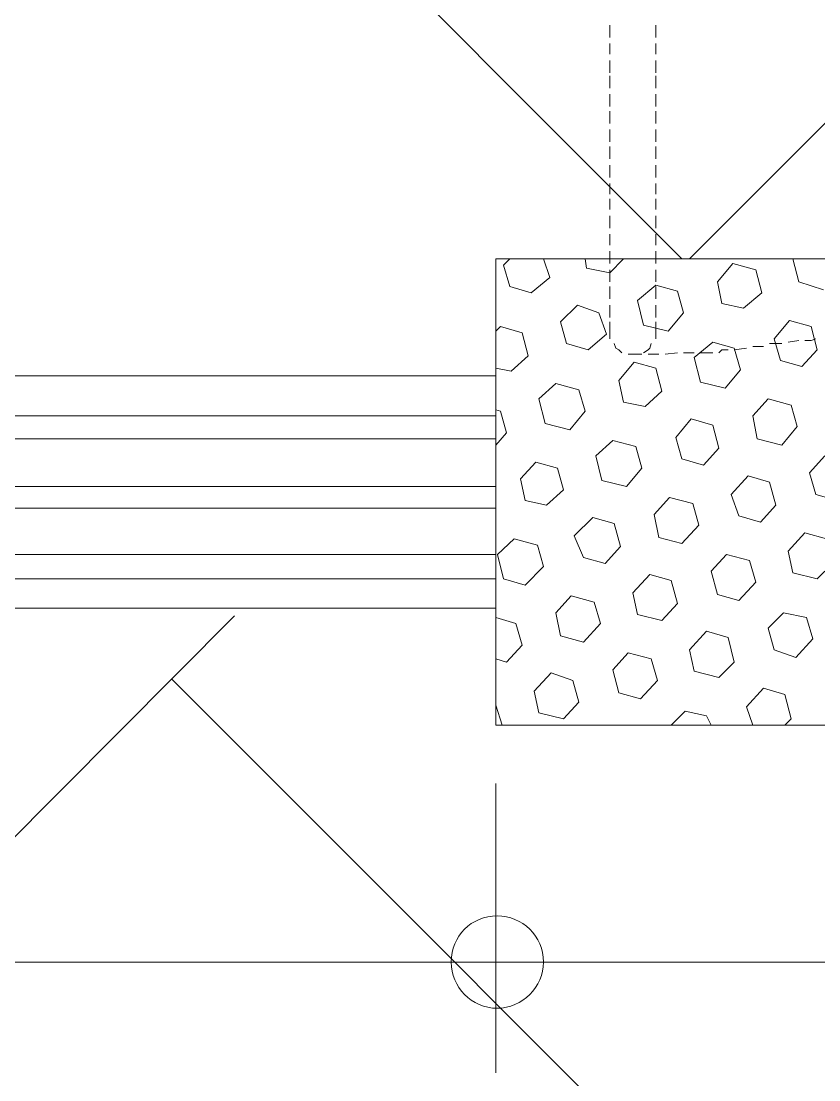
# Model space of a CAD drawing. Header units: millimetres. Extents: x 2928 to 3112, y 1220 to 1280.
# Drawn here: x 2954.259 to 2955.123, y 1238.289 to 1239.436 of the extents above; entities that cross this region are included whole.
import ezdxf

# ---------------------------------------------------------------- set-up
doc = ezdxf.new("R2010")
doc.units = ezdxf.units.MM

msp = doc.modelspace()

# ---------------------------------------------------------------- linework, layer by layer
at = {"color": 9, "linetype": 'Continuous', "lineweight": 13, "true_color": 0xbababa}
for points in [[(2954.97485, 1239.17859), (2954.09317, 1240.06027), (2954.09317, 1240.06027)], [(2954.98318, 1239.17859), (2955.86153, 1240.05694), (2955.86153, 1240.05694)], [(2954.78151, 1239.17192), (2954.78818, 1239.17859), (2954.78818, 1239.17859)], [(2954.83151, 1239.15859), (2954.82484, 1239.17859), (2954.82484, 1239.17859)], [(2954.87151, 1239.16859), (2954.86984, 1239.17859), (2954.86984, 1239.17859)], [(2954.89651, 1239.16359), (2954.91151, 1239.17859), (2954.91151, 1239.17859)], [(2955.09485, 1239.17859), (2955.09818, 1239.17859), (2955.09818, 1239.17859)], [(2955.10151, 1239.15359), (2955.09485, 1239.17859), (2955.09485, 1239.17859)], [(2954.78818, 1239.14859), (2954.78151, 1239.17192), (2954.78151, 1239.17192)], [(2954.89651, 1239.16359), (2954.87151, 1239.16859), (2954.87151, 1239.16859)], [(2955.01318, 1239.15359), (2955.02985, 1239.17359), (2955.02985, 1239.17359)], [(2955.05485, 1239.16692), (2955.02985, 1239.17359), (2955.02985, 1239.17359)], [(2955.06151, 1239.14192), (2955.05485, 1239.16692), (2955.05485, 1239.16692)], [(2954.81151, 1239.14192), (2954.83151, 1239.15859), (2954.83151, 1239.15859)], [(2955.01818, 1239.13026), (2955.01318, 1239.15359), (2955.01318, 1239.15359)], [(2955.12818, 1239.14526), (2955.10151, 1239.15359), (2955.10151, 1239.15359)], [(2954.81151, 1239.14192), (2954.78818, 1239.14859), (2954.78818, 1239.14859)], [(2954.92651, 1239.13359), (2954.94651, 1239.15026), (2954.94651, 1239.15026)], [(2954.96985, 1239.14359), (2954.94651, 1239.15026), (2954.94651, 1239.15026)], [(2954.97651, 1239.12026), (2954.96985, 1239.14359), (2954.96985, 1239.14359)], [(2955.04151, 1239.12526), (2955.06151, 1239.14192), (2955.06151, 1239.14192)], [(2954.93318, 1239.10692), (2954.92651, 1239.13359), (2954.92651, 1239.13359)], [(2955.04151, 1239.12526), (2955.01818, 1239.13026), (2955.01818, 1239.13026)], [(2954.84318, 1239.11026), (2954.86151, 1239.12859), (2954.86151, 1239.12859)], [(2954.88484, 1239.12026), (2954.86151, 1239.12859), (2954.86151, 1239.12859)], [(2954.89318, 1239.09692), (2954.88484, 1239.12026), (2954.88484, 1239.12026)], [(2954.95985, 1239.10026), (2954.97651, 1239.12026), (2954.97651, 1239.12026)], [(2954.84984, 1239.08692), (2954.84318, 1239.11026), (2954.84318, 1239.11026)], [(2954.95985, 1239.10026), (2954.93318, 1239.10692), (2954.93318, 1239.10692)], [(2955.07485, 1239.09192), (2955.09151, 1239.11192), (2955.09151, 1239.11192)], [(2955.11485, 1239.10526), (2955.09151, 1239.11192), (2955.09151, 1239.11192)], [(2954.77318, 1239.10026), (2954.77818, 1239.10526), (2954.77818, 1239.10526)], [(2954.80151, 1239.09859), (2954.77818, 1239.10526), (2954.77818, 1239.10526)], [(2954.80818, 1239.07359), (2954.80151, 1239.09859), (2954.80151, 1239.09859)], [(2954.87318, 1239.08026), (2954.89318, 1239.09692), (2954.89318, 1239.09692)], [(2955.12151, 1239.08026), (2955.11485, 1239.10526), (2955.11485, 1239.10526)], [(2954.87318, 1239.08026), (2954.84984, 1239.08692), (2954.84984, 1239.08692)], [(2954.98818, 1239.07192), (2955.00818, 1239.08859), (2955.00818, 1239.08859)], [(2955.03151, 1239.08192), (2955.00818, 1239.08859), (2955.00818, 1239.08859)], [(2955.08151, 1239.06859), (2955.07485, 1239.09192), (2955.07485, 1239.09192)], [(2954.78984, 1239.05692), (2954.80818, 1239.07359), (2954.80818, 1239.07359)], [(2954.99485, 1239.04526), (2954.98818, 1239.07192), (2954.98818, 1239.07192)], [(2955.03818, 1239.05859), (2955.03151, 1239.08192), (2955.03151, 1239.08192)], [(2955.10485, 1239.06192), (2955.12151, 1239.08026), (2955.12151, 1239.08026)], [(2954.78984, 1239.05692), (2954.77318, 1239.06026), (2954.77318, 1239.06026)], [(2954.90651, 1239.04692), (2954.92318, 1239.06692), (2954.92318, 1239.06692)], [(2954.94651, 1239.06026), (2954.92318, 1239.06692), (2954.92318, 1239.06692)], [(2954.95318, 1239.03526), (2954.94651, 1239.06026), (2954.94651, 1239.06026)], [(2955.10485, 1239.06192), (2955.08151, 1239.06859), (2955.08151, 1239.06859)], [(2955.02151, 1239.03859), (2955.03818, 1239.05859), (2955.03818, 1239.05859)], [(2954.81984, 1239.02692), (2954.83818, 1239.04359), (2954.83818, 1239.04359)], [(2954.86318, 1239.03692), (2954.83818, 1239.04359), (2954.83818, 1239.04359)], [(2954.86984, 1239.01359), (2954.86318, 1239.03692), (2954.86318, 1239.03692)], [(2954.91151, 1239.02359), (2954.90651, 1239.04692), (2954.90651, 1239.04692)], [(2955.02151, 1239.03859), (2954.99485, 1239.04526), (2954.99485, 1239.04526)], [(2954.82651, 1239.00026), (2954.81984, 1239.02692), (2954.81984, 1239.02692)], [(2954.93485, 1239.01859), (2954.95318, 1239.03526), (2954.95318, 1239.03526)], [(2955.05151, 1239.00859), (2955.06818, 1239.02692), (2955.06818, 1239.02692)], [(2955.09318, 1239.02026), (2955.06818, 1239.02692), (2955.06818, 1239.02692)], [(2954.77818, 1239.01359), (2954.77318, 1239.01526), (2954.77318, 1239.01526)], [(2954.93485, 1239.01859), (2954.91151, 1239.02359), (2954.91151, 1239.02359)], [(2955.09985, 1238.99692), (2955.09318, 1239.02026), (2955.09318, 1239.02026)], [(2939.49296, 1239.00859), (2954.77318, 1239.00859), (2954.77318, 1239.00859)], [(2954.78484, 1238.99026), (2954.77818, 1239.01359), (2954.77818, 1239.01359)], [(2954.85318, 1238.99359), (2954.86984, 1239.01359), (2954.86984, 1239.01359)], [(2954.96818, 1238.98526), (2954.98485, 1239.00526), (2954.98485, 1239.00526)], [(2955.00818, 1238.99859), (2954.98485, 1239.00526), (2954.98485, 1239.00526)], [(2955.05651, 1238.98359), (2955.05151, 1239.00859), (2955.05151, 1239.00859)], [(2954.85318, 1238.99359), (2954.82651, 1239.00026), (2954.82651, 1239.00026)], [(2955.01485, 1238.97359), (2955.00818, 1238.99859), (2955.00818, 1238.99859)], [(2955.08318, 1238.97692), (2955.09985, 1238.99692), (2955.09985, 1238.99692)], [(2939.49296, 1238.98359), (2954.77318, 1238.98359), (2954.77318, 1238.98359)], [(2954.77318, 1238.97692), (2954.78484, 1238.99026), (2954.78484, 1238.99026)], [(2954.88151, 1238.96526), (2954.89984, 1238.98192), (2954.89984, 1238.98192)], [(2954.92484, 1238.97526), (2954.89984, 1238.98192), (2954.89984, 1238.98192)], [(2954.97485, 1238.96192), (2954.96818, 1238.98526), (2954.96818, 1238.98526)], [(2955.08318, 1238.97692), (2955.05651, 1238.98359), (2955.05651, 1238.98359)], [(2954.93151, 1238.95192), (2954.92484, 1238.97526), (2954.92484, 1238.97526)], [(2954.99818, 1238.95525), (2955.01485, 1238.97359), (2955.01485, 1238.97359)], [(2954.79984, 1238.94025), (2954.81651, 1238.95859), (2954.81651, 1238.95859)], [(2954.83984, 1238.95192), (2954.81651, 1238.95859), (2954.81651, 1238.95859)], [(2954.88818, 1238.93859), (2954.88151, 1238.96526), (2954.88151, 1238.96526)], [(2954.99818, 1238.95525), (2954.97485, 1238.96192), (2954.97485, 1238.96192)], [(2955.11318, 1238.94692), (2955.12985, 1238.96526), (2955.12985, 1238.96526)], [(2954.84651, 1238.92859), (2954.83984, 1238.95192), (2954.83984, 1238.95192)], [(2954.91484, 1238.93192), (2954.93151, 1238.95192), (2954.93151, 1238.95192)], [(2955.11985, 1238.92359), (2955.11318, 1238.94692), (2955.11318, 1238.94692)], [(2954.80484, 1238.91692), (2954.79984, 1238.94025), (2954.79984, 1238.94025)], [(2954.91484, 1238.93192), (2954.88818, 1238.93859), (2954.88818, 1238.93859)], [(2955.02818, 1238.92359), (2955.04651, 1238.94359), (2955.04651, 1238.94359)], [(2955.06985, 1238.93692), (2955.04651, 1238.94359), (2955.04651, 1238.94359)], [(2955.07651, 1238.91192), (2955.06985, 1238.93692), (2955.06985, 1238.93692)], [(2939.49296, 1238.93192), (2954.77318, 1238.93192), (2954.77318, 1238.93192)], [(2954.82818, 1238.91192), (2954.84651, 1238.92859), (2954.84651, 1238.92859)], [(2955.03651, 1238.90025), (2955.02818, 1238.92359), (2955.02818, 1238.92359)], [(2955.14318, 1238.91692), (2955.11985, 1238.92359), (2955.11985, 1238.92359)], [(2954.82818, 1238.91192), (2954.80484, 1238.91692), (2954.80484, 1238.91692)], [(2954.94485, 1238.90192), (2954.96151, 1238.92025), (2954.96151, 1238.92025)], [(2954.98651, 1238.91359), (2954.96151, 1238.92025), (2954.96151, 1238.92025)], [(2954.99318, 1238.89025), (2954.98651, 1238.91359), (2954.98651, 1238.91359)], [(2955.05985, 1238.89359), (2955.07651, 1238.91192), (2955.07651, 1238.91192)], [(2939.49296, 1238.90859), (2954.77318, 1238.90859), (2954.77318, 1238.90859)], [(2954.94985, 1238.87692), (2954.94485, 1238.90192), (2954.94485, 1238.90192)], [(2955.05985, 1238.89359), (2955.03651, 1238.90025), (2955.03651, 1238.90025)], [(2954.85818, 1238.87859), (2954.87818, 1238.89859), (2954.87818, 1238.89859)], [(2954.90151, 1238.89192), (2954.87818, 1238.89859), (2954.87818, 1238.89859)], [(2954.90818, 1238.86692), (2954.90151, 1238.89192), (2954.90151, 1238.89192)], [(2954.97485, 1238.87025), (2954.99318, 1238.89025), (2954.99318, 1238.89025)], [(2954.86818, 1238.85525), (2954.85818, 1238.87859), (2954.85818, 1238.87859)], [(2954.97485, 1238.87025), (2954.94985, 1238.87692), (2954.94985, 1238.87692)], [(2955.08985, 1238.86192), (2955.10818, 1238.88192), (2955.10818, 1238.88192)], [(2955.13151, 1238.87525), (2955.10818, 1238.88192), (2955.10818, 1238.88192)], [(2954.77484, 1238.85859), (2954.79318, 1238.87525), (2954.79318, 1238.87525)], [(2954.81818, 1238.86859), (2954.79318, 1238.87525), (2954.79318, 1238.87525)], [(2954.82484, 1238.84525), (2954.81818, 1238.86859), (2954.81818, 1238.86859)], [(2954.89151, 1238.84859), (2954.90818, 1238.86692), (2954.90818, 1238.86692)], [(2939.49296, 1238.85859), (2954.77318, 1238.85859), (2954.77318, 1238.85859)], [(2954.78151, 1238.83192), (2954.77484, 1238.85859), (2954.77484, 1238.85859)], [(2954.89151, 1238.84859), (2954.86818, 1238.85525), (2954.86818, 1238.85525)], [(2955.00651, 1238.84025), (2955.02318, 1238.85859), (2955.02318, 1238.85859)], [(2955.04818, 1238.85192), (2955.02318, 1238.85859), (2955.02318, 1238.85859)], [(2955.09485, 1238.83859), (2955.08985, 1238.86192), (2955.08985, 1238.86192)], [(2954.80484, 1238.82525), (2954.82484, 1238.84525), (2954.82484, 1238.84525)], [(2955.05485, 1238.82859), (2955.04818, 1238.85192), (2955.04818, 1238.85192)], [(2955.12151, 1238.83192), (2955.13818, 1238.84859), (2955.13818, 1238.84859)], [(2939.49296, 1238.83192), (2954.77318, 1238.83192), (2954.77318, 1238.83192)], [(2954.80484, 1238.82525), (2954.78151, 1238.83192), (2954.78151, 1238.83192)], [(2954.92151, 1238.81692), (2954.93985, 1238.83692), (2954.93985, 1238.83692)], [(2954.96318, 1238.83025), (2954.93985, 1238.83692), (2954.93985, 1238.83692)], [(2955.01318, 1238.81525), (2955.00651, 1238.84025), (2955.00651, 1238.84025)], [(2955.12151, 1238.83192), (2955.09485, 1238.83859), (2955.09485, 1238.83859)], [(2954.96985, 1238.80525), (2954.96318, 1238.83025), (2954.96318, 1238.83025)], [(2955.03651, 1238.80859), (2955.05485, 1238.82859), (2955.05485, 1238.82859)], [(2954.83818, 1238.79525), (2954.85484, 1238.81359), (2954.85484, 1238.81359)], [(2954.87984, 1238.80692), (2954.85484, 1238.81359), (2954.85484, 1238.81359)], [(2954.92651, 1238.79359), (2954.92151, 1238.81692), (2954.92151, 1238.81692)], [(2955.03651, 1238.80859), (2955.01318, 1238.81525), (2955.01318, 1238.81525)], [(2954.88651, 1238.78359), (2954.87984, 1238.80692), (2954.87984, 1238.80692)], [(2954.95318, 1238.78692), (2954.96985, 1238.80525), (2954.96985, 1238.80525)], [(2953.73483, 1238.03358), (2954.48984, 1238.79192), (2954.48984, 1238.79192)], [(2954.79484, 1238.78359), (2954.77318, 1238.79025), (2954.77318, 1238.79025)], [(2954.84318, 1238.77025), (2954.83818, 1238.79525), (2954.83818, 1238.79525)], [(2954.95318, 1238.78692), (2954.92651, 1238.79359), (2954.92651, 1238.79359)], [(2955.06818, 1238.77859), (2955.08485, 1238.79525), (2955.08485, 1238.79525)], [(2955.10985, 1238.79025), (2955.08485, 1238.79525), (2955.08485, 1238.79525)], [(2955.11651, 1238.76692), (2955.10985, 1238.79025), (2955.10985, 1238.79025)], [(2954.80151, 1238.76025), (2954.79484, 1238.78359), (2954.79484, 1238.78359)], [(2954.86818, 1238.76359), (2954.88651, 1238.78359), (2954.88651, 1238.78359)], [(2954.98318, 1238.75525), (2955.00151, 1238.77525), (2955.00151, 1238.77525)], [(2955.02485, 1238.76859), (2955.00151, 1238.77525), (2955.00151, 1238.77525)], [(2955.07485, 1238.75525), (2955.06818, 1238.77859), (2955.06818, 1238.77859)], [(2954.86818, 1238.76359), (2954.84318, 1238.77025), (2954.84318, 1238.77025)], [(2955.03151, 1238.74192), (2955.02485, 1238.76859), (2955.02485, 1238.76859)], [(2955.09818, 1238.74692), (2955.11651, 1238.76692), (2955.11651, 1238.76692)], [(2954.78484, 1238.74192), (2954.80151, 1238.76025), (2954.80151, 1238.76025)], [(2954.89984, 1238.73359), (2954.91651, 1238.75192), (2954.91651, 1238.75192)], [(2954.94151, 1238.74525), (2954.91651, 1238.75192), (2954.91651, 1238.75192)], [(2954.98818, 1238.73192), (2954.98318, 1238.75525), (2954.98318, 1238.75525)], [(2955.09818, 1238.74692), (2955.07485, 1238.75525), (2955.07485, 1238.75525)], [(2954.78484, 1238.74192), (2954.77318, 1238.74525), (2954.77318, 1238.74525)], [(2954.94818, 1238.72192), (2954.94151, 1238.74525), (2954.94151, 1238.74525)], [(2955.01485, 1238.72525), (2955.03151, 1238.74192), (2955.03151, 1238.74192)], [(2954.81484, 1238.71025), (2954.83318, 1238.73025), (2954.83318, 1238.73025)], [(2954.85651, 1238.72192), (2954.83318, 1238.73025), (2954.83318, 1238.73025)], [(2954.90651, 1238.70858), (2954.89984, 1238.73359), (2954.89984, 1238.73359)], [(2955.01485, 1238.72525), (2954.98818, 1238.73192), (2954.98818, 1238.73192)], [(2955.74652, 1237.39857), (2954.4215, 1238.72358), (2954.4215, 1238.72358)], [(2954.86318, 1238.69858), (2954.85651, 1238.72192), (2954.85651, 1238.72192)], [(2954.92985, 1238.70192), (2954.94818, 1238.72192), (2954.94818, 1238.72192)], [(2954.81984, 1238.68692), (2954.81484, 1238.71025), (2954.81484, 1238.71025)], [(2954.92985, 1238.70192), (2954.90651, 1238.70858), (2954.90651, 1238.70858)], [(2955.04485, 1238.69358), (2955.06318, 1238.71358), (2955.06318, 1238.71358)], [(2955.08651, 1238.70692), (2955.06318, 1238.71358), (2955.06318, 1238.71358)], [(2955.09318, 1238.68025), (2955.08651, 1238.70692), (2955.08651, 1238.70692)], [(2954.77984, 1238.67358), (2954.77318, 1238.69525), (2954.77318, 1238.69525)], [(2954.84651, 1238.68025), (2954.86318, 1238.69858), (2954.86318, 1238.69858)], [(2955.05151, 1238.67358), (2955.04485, 1238.69358), (2955.04485, 1238.69358)], [(2954.84651, 1238.68025), (2954.81984, 1238.68692), (2954.81984, 1238.68692)], [(2954.96318, 1238.67358), (2954.97818, 1238.68858), (2954.97818, 1238.68858)], [(2955.00151, 1238.68358), (2954.97818, 1238.68858), (2954.97818, 1238.68858)], [(2955.00651, 1238.67358), (2955.00151, 1238.68358), (2955.00151, 1238.68358)], [(2954.77818, 1238.67358), (2954.77984, 1238.67358), (2954.77984, 1238.67358)], [(2955.08651, 1238.67358), (2955.09318, 1238.68025), (2955.09318, 1238.68025)]]:
    msp.add_lwpolyline(points, dxfattribs=at)
at = {"color": 7, "linetype": 'Continuous', "lineweight": 5, "true_color": 0x000007}
for points in [[(2954.89651, 1239.43193), (2954.89651, 1239.41859), (2954.89651, 1239.41859)], [(2954.94651, 1239.41859), (2954.94651, 1239.43193), (2954.94651, 1239.43193)], [(2954.89651, 1239.41193), (2954.89651, 1239.40026), (2954.89651, 1239.40026)], [(2954.94651, 1239.40026), (2954.94651, 1239.41193), (2954.94651, 1239.41193)], [(2954.89651, 1239.39359), (2954.89651, 1239.38026), (2954.89651, 1239.38026)], [(2954.94651, 1239.38026), (2954.94651, 1239.39359), (2954.94651, 1239.39359)], [(2954.89651, 1239.37693), (2954.89651, 1239.36359), (2954.89651, 1239.36359)], [(2954.94651, 1239.36359), (2954.94651, 1239.37693), (2954.94651, 1239.37693)], [(2954.89651, 1239.35693), (2954.89651, 1239.34359), (2954.89651, 1239.34359)], [(2954.94651, 1239.34359), (2954.94651, 1239.35693), (2954.94651, 1239.35693)], [(2954.89651, 1239.33859), (2954.89651, 1239.32526), (2954.89651, 1239.32526)], [(2954.94651, 1239.32526), (2954.94651, 1239.33859), (2954.94651, 1239.33859)], [(2954.89651, 1239.31859), (2954.89651, 1239.30526), (2954.89651, 1239.30526)], [(2954.94651, 1239.30526), (2954.94651, 1239.31859), (2954.94651, 1239.31859)], [(2954.89651, 1239.30026), (2954.89651, 1239.28693), (2954.89651, 1239.28693)], [(2954.94651, 1239.28693), (2954.94651, 1239.30026), (2954.94651, 1239.30026)], [(2954.89651, 1239.28026), (2954.89651, 1239.26693), (2954.89651, 1239.26693)], [(2954.94651, 1239.26693), (2954.94651, 1239.28026), (2954.94651, 1239.28026)], [(2954.89651, 1239.26026), (2954.89651, 1239.24859), (2954.89651, 1239.24859)], [(2954.94651, 1239.24859), (2954.94651, 1239.26026), (2954.94651, 1239.26026)], [(2954.89651, 1239.24359), (2954.89651, 1239.23193), (2954.89651, 1239.23193)], [(2954.94651, 1239.23193), (2954.94651, 1239.24359), (2954.94651, 1239.24359)], [(2954.89651, 1239.22526), (2954.89651, 1239.21193), (2954.89651, 1239.21193)], [(2954.94651, 1239.21193), (2954.94651, 1239.22526), (2954.94651, 1239.22526)], [(2954.89651, 1239.20526), (2954.89651, 1239.19359), (2954.89651, 1239.19359)], [(2954.94651, 1239.19359), (2954.94651, 1239.20526), (2954.94651, 1239.20526)], [(2954.89651, 1239.18692), (2954.89651, 1239.17359), (2954.89651, 1239.17359)], [(2954.94651, 1239.17359), (2954.94651, 1239.18692), (2954.94651, 1239.18692)], [(2954.89651, 1239.16692), (2954.89651, 1239.15359), (2954.89651, 1239.15359)], [(2954.94651, 1239.15359), (2954.94651, 1239.16692), (2954.94651, 1239.16692)], [(2954.89651, 1239.14859), (2954.89651, 1239.13526), (2954.89651, 1239.13526)], [(2954.94651, 1239.13526), (2954.94651, 1239.14859), (2954.94651, 1239.14859)], [(2954.89651, 1239.12859), (2954.89651, 1239.11526), (2954.89651, 1239.11526)], [(2954.94651, 1239.11526), (2954.94651, 1239.12859), (2954.94651, 1239.12859)], [(2954.89651, 1239.11026), (2954.89651, 1239.09859), (2954.89651, 1239.09859)], [(2954.94651, 1239.09192), (2954.94651, 1239.09526), (2954.94651, 1239.09859), (2954.94651, 1239.11026)], [(2954.89651, 1239.09859), (2954.89651, 1239.09526), (2954.89651, 1239.09192)], [(2954.89651, 1239.09859), (2954.89651, 1239.09526), (2954.89651, 1239.09192)], [(2954.94651, 1239.09192), (2954.94651, 1239.09526), (2954.94651, 1239.09859)], [(2954.90151, 1239.08692), (2954.90318, 1239.08192), (2954.90651, 1239.08026), (2954.90984, 1239.07692)], [(2954.90151, 1239.08692), (2954.90318, 1239.08192), (2954.90651, 1239.08026), (2954.90984, 1239.07692)], [(2954.93318, 1239.07692), (2954.93818, 1239.08026), (2954.93985, 1239.08192), (2954.94151, 1239.08692)], [(2954.93318, 1239.07692), (2954.93818, 1239.08026), (2954.93985, 1239.08192), (2954.94151, 1239.08692)], [(2954.91651, 1239.07526), (2954.91818, 1239.07526), (2954.92484, 1239.07526), (2954.92651, 1239.07526)], [(2954.91651, 1239.07526), (2954.91818, 1239.07526), (2954.92484, 1239.07526), (2954.92651, 1239.07526)], [(2954.77318, 1239.05192), (2939.49296, 1239.05192), (2939.49296, 1239.05192)], [(2954.77318, 1238.80025), (2939.49296, 1238.80025), (2939.49296, 1238.80025)]]:
    msp.add_lwpolyline(points, dxfattribs=at)
msp.add_lwpolyline([(2957.29321, 1238.67358), (2954.77318, 1238.67358), (2954.77318, 1239.17859), (2957.29321, 1239.17859)], close=True, dxfattribs=at)
at = {"color": 252, "linetype": 'Continuous', "lineweight": 13, "true_color": 0x989898}
for points in [[(2955.05151, 1239.08359), (2955.06318, 1239.08359), (2955.06318, 1239.08359)], [(2955.06985, 1239.08692), (2955.08318, 1239.08692), (2955.08318, 1239.08692)], [(2955.08985, 1239.08859), (2955.10151, 1239.09026), (2955.10151, 1239.09026)], [(2955.10818, 1239.09026), (2955.11485, 1239.09026), (2955.11985, 1239.09192)], [(2954.92318, 1239.07526), (2954.93151, 1239.07526), (2954.93151, 1239.07526)], [(2954.93818, 1239.07526), (2954.94985, 1239.07526), (2954.94985, 1239.07526)], [(2954.95651, 1239.07526), (2954.96985, 1239.07692), (2954.96985, 1239.07692)], [(2954.97651, 1239.07692), (2954.98818, 1239.07692), (2954.98818, 1239.07692)], [(2954.99485, 1239.07692), (2955.00818, 1239.07692), (2955.00818, 1239.07692)], [(2955.01485, 1239.07692), (2955.01818, 1239.08026), (2955.02485, 1239.08026)], [(2955.03151, 1239.08026), (2955.04485, 1239.08192), (2955.04485, 1239.08192)]]:
    msp.add_lwpolyline(points, dxfattribs=at)
at = {"color": 253, "linetype": 'Continuous', "lineweight": 5, "true_color": 0x9a9a9a}
for points in [[(2954.77318, 1238.61025), (2954.77318, 1238.40525), (2954.77318, 1238.40525)], [(2954.77318, 1238.61025), (2954.77318, 1238.40525), (2954.77318, 1238.40525)], [(2939.59296, 1238.41691), (2954.67317, 1238.41691), (2954.67317, 1238.41691)], [(2954.87318, 1238.41691), (2957.19321, 1238.41691), (2957.19321, 1238.41691)]]:
    msp.add_lwpolyline(points, dxfattribs=at)
at = {"color": 7, "linetype": 'Continuous', "lineweight": 20, "true_color": 0x000007}
for points in [[(2954.77318, 1238.53858), (2954.77318, 1238.29691), (2954.77318, 1238.29691)], [(2954.77318, 1238.29691), (2954.77318, 1238.53858), (2954.77318, 1238.53858)], [(2954.65151, 1238.41691), (2954.89484, 1238.41691), (2954.89484, 1238.41691)], [(2954.89484, 1238.41691), (2954.65151, 1238.41691), (2954.65151, 1238.41691)]]:
    msp.add_lwpolyline(points, dxfattribs=at)
for points in [[(2954.82484, 1238.41691), (2954.82484, 1238.44525), (2954.80151, 1238.46691), (2954.77484, 1238.46691), (2954.77484, 1238.46691), (2954.74651, 1238.46691), (2954.72484, 1238.44525), (2954.72484, 1238.41691), (2954.72484, 1238.41691), (2954.72484, 1238.39025), (2954.74651, 1238.36691), (2954.77484, 1238.36691), (2954.77484, 1238.36691), (2954.80151, 1238.36691), (2954.82484, 1238.39025), (2954.82484, 1238.41691)], [(2954.72484, 1238.41691), (2954.72484, 1238.39025), (2954.74651, 1238.36691), (2954.77484, 1238.36691), (2954.77484, 1238.36691), (2954.80151, 1238.36691), (2954.82484, 1238.39025), (2954.82484, 1238.41691), (2954.82484, 1238.41691), (2954.82484, 1238.44525), (2954.80151, 1238.46691), (2954.77484, 1238.46691), (2954.77484, 1238.46691), (2954.74651, 1238.46691), (2954.72484, 1238.44525), (2954.72484, 1238.41691)]]:
    msp.add_open_spline(points, degree=3, knots=[0, 0, 0, 0, 0.0625, 0.0625, 0.0625, 0.0625, 0.125, 0.125, 0.125, 0.125, 0.1875, 0.1875, 0.1875, 0.1875, 1, 1, 1, 1], dxfattribs=at)

doc.saveas('drawing.dxf')
